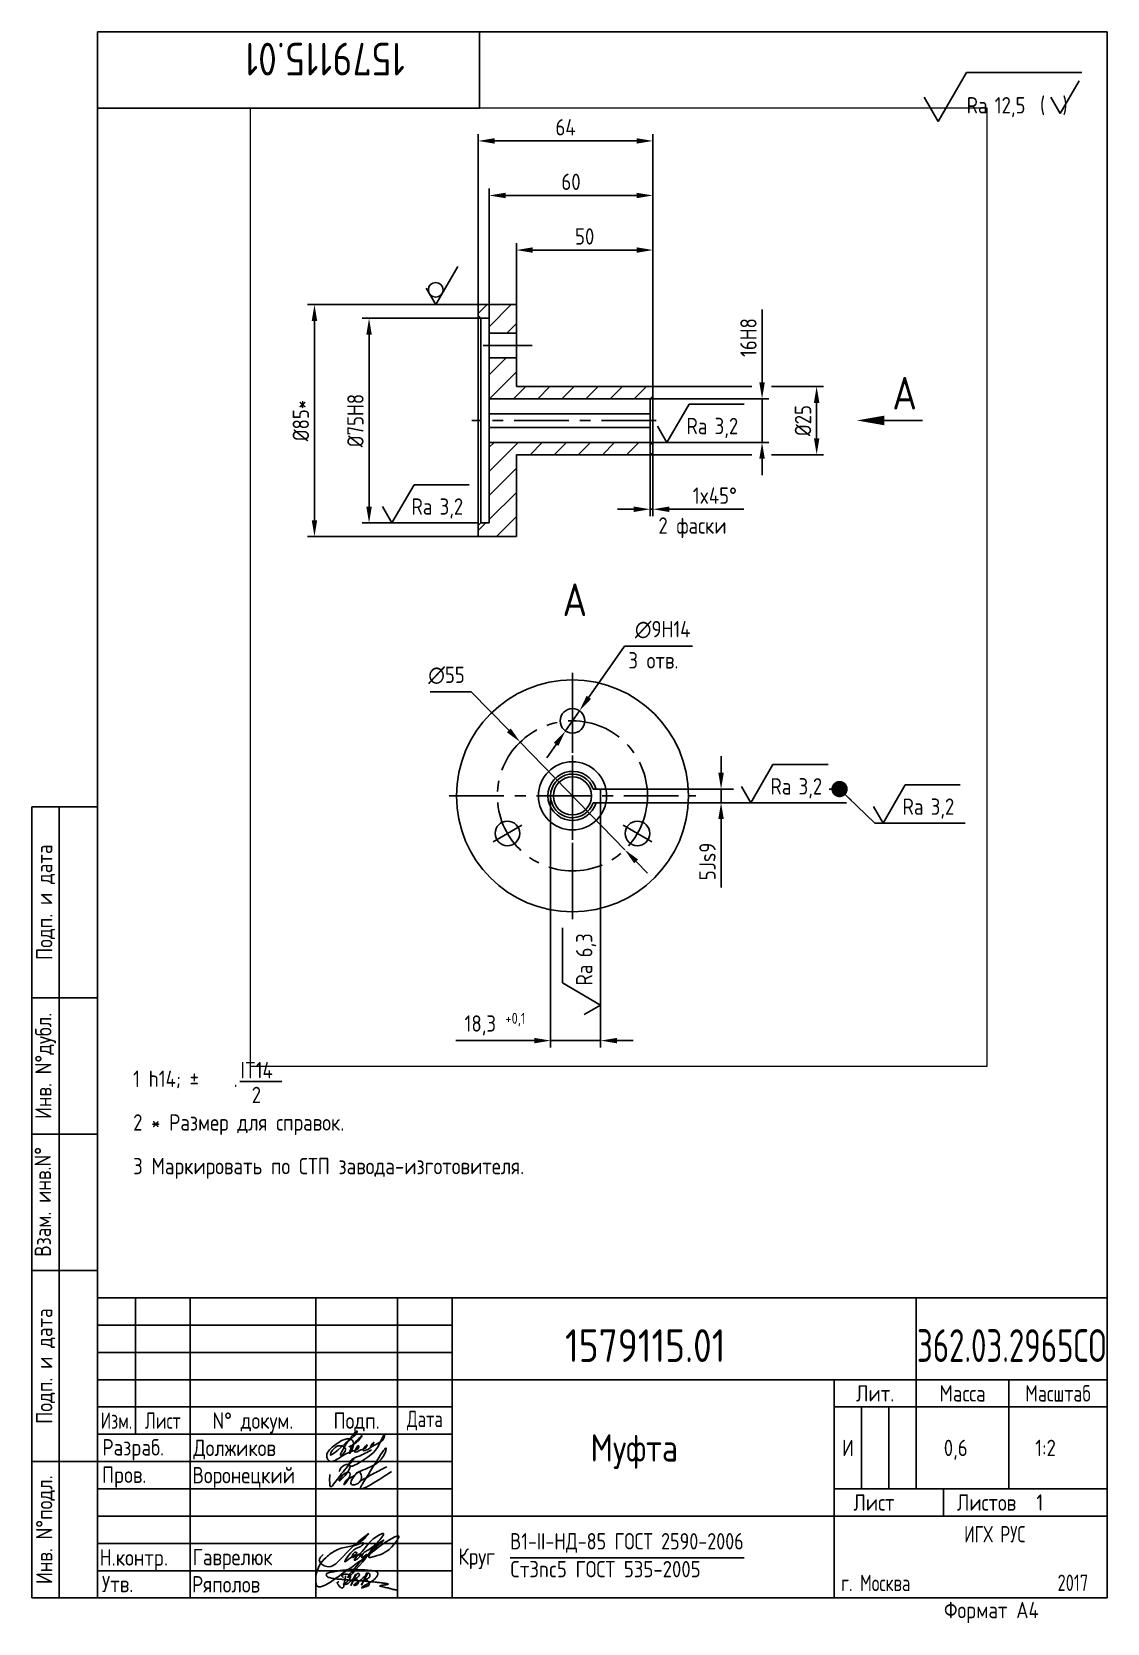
# Paper-space layout 'Layout1' of a CAD drawing. Extents: x 8 to 205, y 0 to 292.
# The model-space entities are those that its viewports show. They can reach past a viewport. Long polylines and large blocks are cut down to what shows.
import ezdxf
from ezdxf.enums import TextEntityAlignment as Align

# ---------------------------------------------------------------- set-up
doc = ezdxf.new("R2010")
doc.units = 0
doc.header["$LTSCALE"] = 4
doc.header["$MEASUREMENT"] = 0
doc.header["$PDSIZE"] = 3
doc.linetypes.add('CENTER', pattern=[2, 1.25, -0.25, 0.25, -0.25])
doc.layers.get('0').update_dxf_attribs({"linetype": 'CONTINUOUS'})
doc.layers.get('DEFPOINTS').update_dxf_attribs({"linetype": 'CONTINUOUS'})
doc.layers.add('AM_VIEWS', color=1, linetype='CONTINUOUS', lineweight=15, plot=False)
for name, color, linetype in [('BORD', 1, 'CONTINUOUS'), ('CEN', 5, 'CENTER'), ('CONT', 6, 'CONTINUOUS'), ('DIM', 7, 'CONTINUOUS'), ('Hatch', 2, 'CONTINUOUS'), ('TEXT', 3, 'CONTINUOUS'), ('TEXTB', 6, 'CONTINUOUS')]:
    doc.layers.add(name, color=color, linetype=linetype)
doc.styles.add('STYLE1', font='romans.shx', dxfattribs={"width": 0.8})
doc.dimstyles.new('Dia2', dxfattribs={"dimscale": 2, "dimtxt": 3, "dimasz": 3, "dimexe": 1.25, "dimexo": 0, "dimgap": 1.5, "dimtad": 1, "dimtoh": 1, "dimdec": 0, "dimtxsty": 'STYLE1', "dimcen": 2.5, "dimclrt": 3, "dimadec": 0, "dimazin": 0, "dimtfac": 1, "dimtdec": 0, "dimtmove": 0, "dimatfit": 0, "dimfxl": 1, "dimarcsym": 0})
doc.dimstyles.new('Lin2', dxfattribs={"dimscale": 2, "dimtxt": 3, "dimasz": 3, "dimexe": 1.25, "dimexo": 0, "dimgap": 1, "dimtad": 1, "dimtxsty": 'STYLE1', "dimcen": 2.5, "dimclrt": 3, "dimadec": 0, "dimazin": 0, "dimtfac": 1, "dimtmove": 0, "dimatfit": 0, "dimldrblk": 'DOT', "dimfxl": 1, "dimarcsym": 0})

# ---------------------------------------------------------------- blocks, each defined once
blk = doc.blocks.new('44')
at = {"layer": 'CONT'}
for p, q in [((-12, 0), (-12, 145)), ((-12, 145), (0, 145)), ((-7, 0), (-7, 145)), ((-12, 110), (0, 110)), ((0, 85), (-12, 85)), ((0, 60), (-12, 60)), ((0, 25), (-12, 25)), ((0, 0), (-12, 0))]:
    blk.add_line(p, q, dxfattribs=at)
at = {"layer": 'TEXT', "style": 'STYLE1', "width": 0.8}
for s, p in [('Подп. и дата', (-9.5, 127.5)), ('Инв. N%%dдубл.', (-9.5, 97.5)), ('Взам. инв.N%%d ', (-10, 73.38)), ('Подп. и дата', (-9.5, 42.5)), ('Инв. N%%dподл.', (-9.5, 12.5))]:
    blk.add_text(s, height=3, rotation=90, dxfattribs=at).set_placement(p, align=Align.MIDDLE)
blk = doc.blocks.new('A$C314368CF')
at = {"layer": 'TEXT'}
for q in [(7.18, 6), (1.98, 3)]:
    blk.add_line((3.72, 0), q, dxfattribs=at)
at = {"layer": 'TEXT', "style": 'STYLE1', "width": 0.8}
blk.add_text('(  )', height=3, dxfattribs=at).set_placement((0, 0))
blk = doc.blocks.new('sherISO_18')
at = {"layer": 'CONT'}
for p, q in [((-30.94, -16.46), (-25.74, -7.46)), ((-25.74, -7.46), (-4.67, -7.46)), ((-30.94, -16.46), (-33.54, -11.96))]:
    blk.add_line(p, q, dxfattribs=at)
blk.add_blockref('A$C314368CF', (-12.3, -14.96))
at = {"layer": 'TEXTB', "style": 'STYLE1', "width": 0.8}
blk.add_text('Ra', height=3, dxfattribs=at).set_placement((-25.74, -14.96))
blk.add_attdef('12,5', (-20.6, -14.96), '', height=3, dxfattribs=at)
blk = doc.blocks.new('*D7')
at = {"layer": 'DEFPOINTS', "color": 0, "transparency": 16777216}
for p in [(1215.28, 519.45), (1165.28, 499.45), (1215.28, 469.45)]:
    blk.add_point(p, dxfattribs=at)
at = {"layer": 'DIM', "color": 0, "lineweight": -2, "transparency": 16777216}
for p, q in [((1165.28, 499.45), (1165.28, 521.95)), ((1171.28, 519.45), (1209.28, 519.45)), ((1215.28, 469.45), (1215.28, 521.95))]:
    blk.add_line(p, q, dxfattribs=at)
at = {"layer": 'DIM', "color": 0, "transparency": 16777216}
for points in [[(1171.28, 520.45), (1171.28, 518.45), (1165.28, 519.45)], [(1209.28, 520.45), (1209.28, 518.45), (1215.28, 519.45)]]:
    blk.add_solid(points, dxfattribs=at)
at = {"layer": 'DIM', "color": 3, "transparency": 16777216, "insert": (1190.28, 524.45), "char_height": 6, "attachment_point": 5, "style": 'STYLE1'}
blk.add_mtext('50', dxfattribs=at)
blk = doc.blocks.new('_Dot')
at = {"color": 0, "linetype": 'ByBlock', "lineweight": -2}
blk.add_line((-0.5, 0), (-1, 0), dxfattribs=at)
at = {"color": 0, "linetype": 'ByBlock', "const_width": 0.5}
blk.add_lwpolyline([(-0.25, 0, 1), (0.25, 0, 1)], format="xyb", close=True, dxfattribs=at)
blk = doc.blocks.new('*D8')
at = {"layer": 'DEFPOINTS', "color": 0, "transparency": 16777216}
for p in [(1214.28, 448.95), (1215.28, 444.45), (1214.28, 424.45)]:
    blk.add_point(p, dxfattribs=at)
at = {"layer": 'DIM', "color": 0, "lineweight": -2, "transparency": 16777216}
for p, q in [((1214.28, 448.95), (1214.28, 421.95)), ((1215.28, 444.45), (1215.28, 421.95)), ((1208.28, 424.45), (1202.28, 424.45)), ((1214.28, 424.45), (1215.28, 424.45)), ((1221.28, 424.45), (1248.65, 424.45))]:
    blk.add_line(p, q, dxfattribs=at)
at = {"layer": 'DIM', "color": 0, "transparency": 16777216}
for points in [[(1208.28, 425.45), (1208.28, 423.45), (1214.28, 424.45)], [(1221.28, 425.45), (1221.28, 423.45), (1215.28, 424.45)]]:
    blk.add_solid(points, dxfattribs=at)
at = {"layer": 'DIM', "color": 3, "transparency": 16777216, "insert": (1237.97, 429.45), "char_height": 6, "attachment_point": 5, "style": 'STYLE1'}
blk.add_mtext('1x45°', dxfattribs=at)
blk = doc.blocks.new('*D9')
at = {"layer": 'DEFPOINTS', "color": 0, "transparency": 16777216}
for p in [(1151.28, 559.45), (1215.28, 539.45), (1151.28, 499.45)]:
    blk.add_point(p, dxfattribs=at)
at = {"layer": 'DIM', "color": 0, "lineweight": -2, "transparency": 16777216}
for p, q in [((1151.28, 499.45), (1151.28, 561.95)), ((1215.28, 539.45), (1215.28, 561.95)), ((1209.28, 559.45), (1157.28, 559.45))]:
    blk.add_line(p, q, dxfattribs=at)
at = {"layer": 'DIM', "color": 0, "transparency": 16777216}
for points in [[(1157.28, 560.45), (1157.28, 558.45), (1151.28, 559.45)], [(1209.28, 560.45), (1209.28, 558.45), (1215.28, 559.45)]]:
    blk.add_solid(points, dxfattribs=at)
at = {"layer": 'DIM', "color": 3, "transparency": 16777216, "insert": (1183.28, 564.45), "char_height": 6, "attachment_point": 5, "style": 'STYLE1'}
blk.add_mtext('64', dxfattribs=at)
blk = doc.blocks.new('*D10')
at = {"layer": 'DEFPOINTS', "color": 0, "transparency": 16777216}
for p in [(1155.28, 539.45), (1215.28, 519.45), (1155.28, 494.45)]:
    blk.add_point(p, dxfattribs=at)
at = {"layer": 'DIM', "color": 0, "lineweight": -2, "transparency": 16777216}
for p, q in [((1155.28, 494.45), (1155.28, 541.95)), ((1209.28, 539.45), (1161.28, 539.45)), ((1215.28, 519.45), (1215.28, 541.95))]:
    blk.add_line(p, q, dxfattribs=at)
at = {"layer": 'DIM', "color": 0, "transparency": 16777216}
for points in [[(1161.28, 540.45), (1161.28, 538.45), (1155.28, 539.45)], [(1209.28, 540.45), (1209.28, 538.45), (1215.28, 539.45)]]:
    blk.add_solid(points, dxfattribs=at)
at = {"layer": 'DIM', "color": 3, "transparency": 16777216, "insert": (1185.28, 544.45), "char_height": 6, "attachment_point": 5, "style": 'STYLE1'}
blk.add_mtext('60', dxfattribs=at)
blk = doc.blocks.new('*D11')
at = {"layer": 'DEFPOINTS', "color": 0, "transparency": 16777216}
for p in [(1151.28, 499.45), (1091.28, 414.45), (1151.28, 414.45)]:
    blk.add_point(p, dxfattribs=at)
at = {"layer": 'DIM', "color": 0, "lineweight": -2, "transparency": 16777216}
for p, q in [((1151.28, 499.45), (1088.78, 499.45)), ((1091.28, 493.45), (1091.28, 420.45)), ((1151.28, 414.45), (1088.78, 414.45))]:
    blk.add_line(p, q, dxfattribs=at)
at = {"layer": 'DIM', "color": 0, "transparency": 16777216}
for points in [[(1090.28, 493.45), (1092.28, 493.45), (1091.28, 499.45)], [(1090.28, 420.45), (1092.28, 420.45), (1091.28, 414.45)]]:
    blk.add_solid(points, dxfattribs=at)
at = {"layer": 'DIM', "color": 3, "transparency": 16777216, "insert": (1086.28, 456.95), "char_height": 6, "attachment_point": 5, "rotation": 90, "style": 'STYLE1'}
blk.add_mtext('%%c85*', dxfattribs=at)
blk = doc.blocks.new('*D12')
at = {"layer": 'DEFPOINTS', "color": 0, "transparency": 16777216}
for p in [(1152.28, 494.45), (1111.28, 419.45), (1151.28, 419.45)]:
    blk.add_point(p, dxfattribs=at)
at = {"layer": 'DIM', "color": 0, "lineweight": -2, "transparency": 16777216}
for p, q in [((1152.28, 494.45), (1108.78, 494.45)), ((1111.28, 488.45), (1111.28, 425.45)), ((1151.28, 419.45), (1108.78, 419.45))]:
    blk.add_line(p, q, dxfattribs=at)
at = {"layer": 'DIM', "color": 0, "transparency": 16777216}
for points in [[(1110.28, 488.45), (1112.28, 488.45), (1111.28, 494.45)], [(1110.28, 425.45), (1112.28, 425.45), (1111.28, 419.45)]]:
    blk.add_solid(points, dxfattribs=at)
at = {"layer": 'DIM', "color": 3, "transparency": 16777216, "insert": (1106.28, 456.95), "char_height": 6, "attachment_point": 5, "rotation": 90, "style": 'STYLE1'}
blk.add_mtext('%%c75H8', dxfattribs=at)
blk = doc.blocks.new('sher03')
at = {"layer": 'TEXT'}
for q in [(4.04, 7), (-1.73, 3)]:
    blk.add_line((0, 0), q, dxfattribs=at)
blk.add_circle((0, 2.71), 1.35, dxfattribs=at)
blk = doc.blocks.new('*D13')
at = {"layer": 'DEFPOINTS', "color": 0, "transparency": 16777216}
for p in [(1188.38, 350.59), (1183.24, 343.21)]:
    blk.add_point(p, dxfattribs=at)
at = {"layer": 'DIM', "color": 0, "lineweight": -2, "transparency": 16777216}
for p, q in [((1191.81, 355.52), (1204.89, 374.32)), ((1204.89, 374.32), (1229.83, 374.32)), ((1183.24, 343.21), (1188.38, 350.59)), ((1179.82, 338.28), (1176.39, 333.35))]:
    blk.add_line(p, q, dxfattribs=at)
at = {"layer": 'DIM', "color": 0, "transparency": 16777216}
for points in [[(1190.99, 356.09), (1192.63, 354.95), (1188.38, 350.59)], [(1178.99, 338.85), (1180.64, 337.71), (1183.24, 343.21)]]:
    blk.add_solid(points, dxfattribs=at)
at = {"layer": 'DIM', "color": 3, "transparency": 16777216, "insert": (1218.86, 380.32), "char_height": 6, "attachment_point": 5, "style": 'STYLE1'}
blk.add_mtext('∅9H14', dxfattribs=at)
blk = doc.blocks.new('*D14')
at = {"layer": 'DEFPOINTS', "color": 0, "transparency": 16777216}
for p in [(1166.65, 339.13), (1204.97, 299.67)]:
    blk.add_point(p, dxfattribs=at)
at = {"layer": 'DIM', "color": 0, "lineweight": -2, "transparency": 16777216}
for p, q in [((1133.62, 357.57), (1148.73, 357.57)), ((1148.73, 357.57), (1162.47, 343.43)), ((1204.97, 299.67), (1166.65, 339.13)), ((1209.15, 295.37), (1213.33, 291.07))]:
    blk.add_line(p, q, dxfattribs=at)
at = {"layer": 'DIM', "color": 0, "transparency": 16777216}
for points in [[(1163.19, 344.13), (1161.75, 342.73), (1166.65, 339.13)], [(1209.87, 296.07), (1208.44, 294.67), (1204.97, 299.67)]]:
    blk.add_solid(points, dxfattribs=at)
at = {"layer": 'DIM', "color": 3, "transparency": 16777216, "insert": (1139.67, 363.57), "char_height": 6, "attachment_point": 5, "style": 'STYLE1'}
blk.add_mtext('∅55', dxfattribs=at)
blk = doc.blocks.new('*D15')
at = {"layer": 'DEFPOINTS', "color": 0, "transparency": 16777216}
for p in [(1214.28, 464.95), (1214.28, 448.95), (1255.28, 448.95)]:
    blk.add_point(p, dxfattribs=at)
at = {"layer": 'DIM', "color": 0, "lineweight": -2, "transparency": 16777216}
for p, q in [((1255.28, 470.95), (1255.28, 497.72)), ((1214.28, 464.95), (1257.78, 464.95)), ((1255.28, 448.95), (1255.28, 464.95)), ((1214.28, 448.95), (1257.78, 448.95)), ((1255.28, 442.95), (1255.28, 436.95))]:
    blk.add_line(p, q, dxfattribs=at)
at = {"layer": 'DIM', "color": 0, "transparency": 16777216}
for points in [[(1254.28, 470.95), (1256.28, 470.95), (1255.28, 464.95)], [(1254.28, 442.95), (1256.28, 442.95), (1255.28, 448.95)]]:
    blk.add_solid(points, dxfattribs=at)
at = {"layer": 'DIM', "color": 3, "transparency": 16777216, "insert": (1250.28, 487.38), "char_height": 6, "attachment_point": 5, "rotation": 90, "style": 'STYLE1'}
blk.add_mtext('16H8', dxfattribs=at)
blk = doc.blocks.new('*D16')
at = {"layer": 'DEFPOINTS', "color": 0, "transparency": 16777216}
for p in [(1177.81, 319.4), (1196.11, 316.9), (1196.11, 229.71)]:
    blk.add_point(p, dxfattribs=at)
at = {"layer": 'DIM', "color": 0, "lineweight": -2, "transparency": 16777216}
for p, q in [((1177.81, 319.4), (1177.81, 227.21)), ((1196.11, 316.9), (1196.11, 227.21)), ((1171.81, 229.71), (1143.07, 229.71)), ((1196.11, 229.71), (1177.81, 229.71)), ((1202.11, 229.71), (1208.11, 229.71))]:
    blk.add_line(p, q, dxfattribs=at)
at = {"layer": 'DIM', "color": 0, "transparency": 16777216}
for points in [[(1171.81, 230.71), (1171.81, 228.71), (1177.81, 229.71)], [(1202.11, 230.71), (1202.11, 228.71), (1196.11, 229.71)]]:
    blk.add_solid(points, dxfattribs=at)
at = {"layer": 'DIM', "color": 3, "transparency": 16777216, "insert": (1152.04, 235.28), "char_height": 6, "attachment_point": 5, "style": 'STYLE1'}
blk.add_mtext('18,3', dxfattribs=at)
blk = doc.blocks.new('razrez15')
at = {"layer": 'TEXT'}
blk.add_lwpolyline([(0, 0, 0, 1.76, 0), (5, 0, 1.76, 1.76, 0)], format="xyseb", dxfattribs=at)
blk.add_lwpolyline([(0, 0, 0, 1.76, 0), (5, 0, 1.76, 1.76, 0)], format="xyseb", dxfattribs=at)
blk.add_lwpolyline([(12, 0), (5, 0)], dxfattribs=at)
blk.add_lwpolyline([(12, 0), (5, 0)], dxfattribs=at)
at = {"layer": 'TEXTB', "style": 'STYLE1', "width": 0.8}
blk.add_attdef('A', (6.5, 2), '', height=6, dxfattribs=at)
blk = doc.blocks.new('*D17')
at = {"layer": 'DEFPOINTS', "color": 0, "transparency": 16777216}
for p in [(1258.68, 469.45), (1258.76, 444.45), (1275.28, 444.45)]:
    blk.add_point(p, dxfattribs=at)
at = {"layer": 'DIM', "color": 0, "lineweight": -2, "transparency": 16777216}
for p, q in [((1258.68, 469.45), (1277.78, 469.45)), ((1275.28, 463.45), (1275.28, 450.45)), ((1258.76, 444.45), (1277.78, 444.45))]:
    blk.add_line(p, q, dxfattribs=at)
at = {"layer": 'DIM', "color": 0, "transparency": 16777216}
for points in [[(1274.28, 463.45), (1276.28, 463.45), (1275.28, 469.45)], [(1274.28, 450.45), (1276.28, 450.45), (1275.28, 444.45)]]:
    blk.add_solid(points, dxfattribs=at)
at = {"layer": 'DIM', "color": 3, "transparency": 16777216, "insert": (1270.28, 456.95), "char_height": 6, "attachment_point": 5, "rotation": 90, "style": 'STYLE1'}
blk.add_mtext('%%c25', dxfattribs=at)
blk = doc.blocks.new('*D18')
at = {"layer": 'DEFPOINTS', "color": 0, "transparency": 16777216}
for p in [(1196.11, 321.9), (1196.11, 316.9), (1240.26, 316.9)]:
    blk.add_point(p, dxfattribs=at)
at = {"layer": 'DIM', "color": 0, "lineweight": -2, "transparency": 16777216}
for p, q in [((1240.26, 327.9), (1240.26, 333.9)), ((1196.11, 321.9), (1242.76, 321.9)), ((1240.26, 321.9), (1240.26, 316.9)), ((1196.11, 316.9), (1242.76, 316.9)), ((1240.26, 310.9), (1240.26, 285.81))]:
    blk.add_line(p, q, dxfattribs=at)
at = {"layer": 'DIM', "color": 0, "transparency": 16777216}
for points in [[(1239.26, 327.9), (1241.26, 327.9), (1240.26, 321.9)], [(1239.26, 310.9), (1241.26, 310.9), (1240.26, 316.9)]]:
    blk.add_solid(points, dxfattribs=at)
at = {"layer": 'DIM', "color": 3, "transparency": 16777216, "insert": (1235.26, 295.36), "char_height": 6, "attachment_point": 5, "rotation": 90, "style": 'STYLE1'}
blk.add_mtext('5Js9', dxfattribs=at)
blk = doc.blocks.new('sherISO_04')
at = {"layer": 'TEXT'}
blk.add_line((4.04, 7), (14.12, 7), dxfattribs=at)
blk.add_lwpolyline([(-1.73, 3), (0, 0), (4.04, 7)], dxfattribs=at)
at = {"layer": 'TEXT', "style": 'STYLE1', "width": 0.8}
blk.add_text('Ra', height=3, dxfattribs=at).set_placement((3.58, 1.5))
blk.add_attdef('3,2', (8.73, 1.5), '', height=3, dxfattribs=at)
blk = doc.blocks.new('sherISO_03')
at = {"layer": 'TEXT'}
blk.add_line((4.04, 7), (14.12, 7), dxfattribs=at)
blk.add_lwpolyline([(-1.73, 3), (0, 0), (4.04, 7)], dxfattribs=at)
at = {"layer": 'TEXT', "style": 'STYLE1', "width": 0.8}
blk.add_text('Ra', height=3, dxfattribs=at).set_placement((3.58, 1.5))
blk.add_attdef('6,3', (8.73, 1.5), '', height=3, dxfattribs=at)

msp = doc.modelspace()

# ---------------------------------------------------------------- hatches: boundary and pattern name
at = {"layer": 'Hatch'}
h = msp.add_hatch(dxfattribs=at)
h.set_pattern_fill('ANSI31', color=256, scale=50, style=0)
h.set_pattern_definition([(45, (964.9204, 345.184), (-4.41942, 4.41942), [])])
h.paths.add_polyline_path([(1155.284, 494.453), (1155.284, 488.953), (1165.284, 488.953), (1165.284, 499.453), (1151.284, 499.453), (1151.284, 495.453), (1152.284, 494.453)])
h.paths.add_polyline_path([(1155.284, 464.953), (1214.284, 464.953), (1215.284, 465.953), (1215.284, 469.453), (1165.284, 469.453), (1165.284, 479.953), (1155.284, 479.953)])
h.paths.add_polyline_path([(1155.284, 448.953), (1155.284, 419.453), (1152.284, 419.453), (1151.284, 418.453), (1151.284, 414.453), (1165.284, 414.453), (1165.284, 444.453), (1215.284, 444.453), (1215.284, 447.953), (1214.284, 448.953)])

# ---------------------------------------------------------------- linework, layer by layer
at = {"layer": 'CEN'}
for p, q in [((1171.062, 484.453), (1153.11, 484.453)), ((1216.465, 456.953), (1148.878, 456.953)), ((1185.811, 274.253), (1185.811, 364.546)), ((1185.811, 363.236), (1185.811, 275.563)), ((1185.811, 352.975), (1185.811, 340.824)), ((1140.665, 319.4), (1230.958, 319.4)), ((1156.734, 302.612), (1167.257, 308.687)), ((1214.889, 302.612), (1204.366, 308.687))]:
    msp.add_line(p, q, dxfattribs=at)
msp.add_circle((1185.811, 319.4), 27.5, dxfattribs=at)
at = {"layer": 'CONT'}
for p, q in [((1151.284, 499.453), (1151.284, 414.453)), ((1165.284, 499.453), (1151.284, 499.453)), ((1165.284, 499.453), (1165.284, 469.453)), ((1151.284, 495.453), (1152.284, 494.453)), ((1152.284, 494.453), (1152.284, 419.453)), ((1155.284, 494.453), (1152.284, 494.453)), ((1155.284, 488.953), (1165.284, 488.953)), ((1155.284, 479.953), (1165.284, 479.953)), ((1215.284, 469.453), (1165.284, 469.453)), ((1215.284, 444.453), (1215.284, 469.453)), ((1214.284, 464.953), (1155.284, 464.953)), ((1214.284, 464.953), (1215.284, 465.953)), ((1214.284, 448.953), (1214.284, 464.953)), ((1155.284, 459.453), (1214.284, 459.453)), ((1155.284, 419.453), (1155.284, 456.953)), ((1155.284, 454.453), (1214.284, 454.453)), ((1214.284, 448.953), (1155.284, 448.953)), ((1215.284, 444.453), (1165.284, 444.453)), ((1165.284, 444.453), (1165.284, 414.453)), ((1214.284, 448.953), (1215.284, 447.953)), ((1152.284, 419.453), (1151.284, 418.453)), ((1165.284, 414.453), (1151.284, 414.453)), ((1155.284, 419.453), (1152.284, 419.453)), ((1196.111, 321.9), (1193.411, 321.9)), ((1196.111, 316.9), (1196.111, 321.9)), ((1196.111, 316.9), (1193.411, 316.9))]:
    msp.add_line(p, q, dxfattribs=at)
at = {"layer": 'CONT', "ltscale": 7}
msp.add_line((1155.284, 494.453), (1155.284, 419.453), dxfattribs=at)
at = {"layer": 'CONT'}
for centre, radius in [((1185.811, 319.4), 42.5), ((1185.811, 346.9), 4.5), ((1185.811, 319.4), 12.5), ((1185.811, 319.4), 7), ((1161.996, 305.65), 4.5), ((1209.627, 305.65), 4.5)]:
    msp.add_circle(centre, radius, dxfattribs=at)
for radius, start, end in [(9, 16.12762, 343.87238), (8, 18.209957, 341.790043)]:
    msp.add_arc((1185.811, 319.4), radius, start, end, dxfattribs=at)
at = {"layer": 'DIM'}
for p, q in [((1215.284, 469.453), (1251.484, 469.453)), ((1215.284, 444.453), (1251.568, 444.453)), ((1240.261, 321.9), (1244.829, 321.9)), ((1279.896, 321.9), (1285.841, 321.9)), ((1240.261, 316.9), (1286.179, 316.9))]:
    msp.add_line(p, q, dxfattribs=at)

# ---------------------------------------------------------------- block references
at = {"layer": 'DIM', "xscale": 2, "yscale": 2, "zscale": 2}
msp.add_blockref('sher03', (1135.726, 499.453), dxfattribs=at)
for name, p, values in [('razrez15', (1290.024, 456.996), {'A': 'А'}), ('sherISO_04', (1220.439, 448.953), {'3,2': '3,2'}), ('sherISO_04', (1119.674, 419.453), {'3,2': '3,2'}), ('sherISO_04', (1251.198, 316.9), {'3,2': '3,2'}), ('sherISO_04', (1299.606, 309.461), {'3,2': '3,2'})]:
    msp.add_blockref(name, p, dxfattribs=at).add_auto_attribs(values)
at = {"layer": 'DIM', "xscale": 2, "yscale": 2, "zscale": 2, "rotation": 90}
msp.add_blockref('sherISO_03', (1196.111, 242.744), dxfattribs=at).add_auto_attribs({'6,3': '6,3'})

# ---------------------------------------------------------------- texts
at = {"layer": 'CONT', "style": 'STYLE1', "width": 0.8}
msp.add_text('A', height=12, dxfattribs=at).set_placement((1182.171, 385.292))
at = {"layer": 'TEXT', "style": 'STYLE1', "width": 0.8}
for s, height, p in [('2 фаски', 6, (1217.305, 415.487)), ('3 отв.', 6, (1206.296, 366.075)), ('+0,1', 4, (1161.225, 235.894))]:
    msp.add_text(s, height=height, dxfattribs=at).set_placement(p)

# ---------------------------------------------------------------- dimensions: what is measured, and where the dimension line sits
at = {"layer": 'DIM'}
for base, p1, p2, picture, middle in [((1151.284, 559.453), (1215.284, 539.453), (1151.284, 499.453), '*D9', (1183.284, 564.453)), ((1155.284, 539.453), (1215.284, 519.453), (1155.284, 494.453), '*D10', (1185.284, 544.453)), ((1215.284, 519.453), (1165.284, 499.453), (1215.284, 469.453), '*D7', (1190.284, 524.453))]:
    dim = msp.add_linear_dim(base=base, p1=p1, p2=p2, dimstyle='Lin2', dxfattribs=at)
    dim.commit()
    dim.dimension.update_dxf_attribs({"geometry": picture, "text_midpoint": middle})
for base, p1, p2, text, picture, middle in [((1091.284, 414.453), (1151.284, 499.453), (1151.284, 414.453), '%%c<>*', '*D11', (1086.284, 456.953)), ((1111.284, 419.453), (1152.284, 494.453), (1151.284, 419.453), '%%c<>H8', '*D12', (1106.284, 456.953)), ((1275.284, 444.453), (1258.681, 469.453), (1258.765, 444.453), '%%c<>', '*D17', (1270.284, 456.953)), ((1240.261, 316.9), (1196.111, 321.9), (1196.111, 316.9), '<>Js9', '*D18', (1235.261, 295.357))]:
    dim = msp.add_linear_dim(base=base, p1=p1, p2=p2, angle=90, text=text, dimstyle='Lin2', dxfattribs=at)
    dim.commit()
    dim.dimension.update_dxf_attribs({"geometry": picture, "text_midpoint": middle})
dim = msp.add_linear_dim(base=(1255.284, 448.953), p1=(1214.284, 464.953), p2=(1214.284, 448.953), angle=90, text='<>H8', dimstyle='Lin2', dxfattribs=at)
dim.commit()
dim.dimension.update_dxf_attribs({"geometry": '*D15', "text_midpoint": (1255.284, 487.38), "dimtype": 160})
dim = msp.add_linear_dim(base=(1214.284, 424.453), p1=(1215.284, 444.453), p2=(1214.284, 448.953), text='<>x45°', dimstyle='Lin2', dxfattribs=at)
dim.commit()
dim.dimension.update_dxf_attribs({"geometry": '*D8', "text_midpoint": (1237.969, 424.453), "dimtype": 160})
dim = msp.add_diameter_dim_2p(p1=(1183.242, 343.206), p2=(1188.381, 350.594), text='<>H14', dimstyle='Dia2', dxfattribs=at)
dim.commit()
dim.dimension.update_dxf_attribs({"geometry": '*D13', "text_midpoint": (1218.86, 374.324), "dimtype": 163})
dim = msp.add_diameter_dim_2p(p1=(1204.972, 299.674), p2=(1166.651, 339.126), dimstyle='Dia2', override={"dimtmove": 1}, dxfattribs=at)
dim.commit()
dim.dimension.update_dxf_attribs({"geometry": '*D14', "text_midpoint": (1148.731, 357.574), "dimtype": 163})
dim = msp.add_linear_dim(base=(1196.111, 229.709), p1=(1177.811, 319.4), p2=(1196.111, 316.9), angle=180, dimstyle='Lin2', dxfattribs=at)
dim.commit()
dim.dimension.update_dxf_attribs({"geometry": '*D16', "text_midpoint": (1152.04, 229.709), "dimtype": 160})

# ---------------------------------------------------------------- leaders
at = {"layer": 'DIM', "annotation_type": 0, "has_hookline": 1, "hookline_direction": 0}
msp.add_leader([(1283.68, 321.9), (1296.618, 309.461), (1329.674, 309.461)], dimstyle='Lin2', override={"dimgap": 1, "dimtad": 0}, dxfattribs=at)

psp = doc.layouts.get("Layout1")

# ---------------------------------------------------------------- linework, layer by layer
at = {"layer": 'BORD'}
for p, q in [((20, 55), (85, 55)), ((20, 50), (85, 50)), ((20, 45), (85, 45)), ((160, 40), (160, 25)), ((165, 40), (165, 25)), ((20, 30), (85, 30)), ((20, 25), (85, 25)), ((20, 20), (85, 20)), ((20, 15), (85, 15)), ((20, 10), (85, 10))]:
    psp.add_line(p, q, dxfattribs=at)
at = {"layer": 'CONT'}
for p, q in [((205, 292), (20, 292)), ((20, 292), (20, 5)), ((90, 278), (90, 292)), ((205, 292), (205, 5)), ((20, 278), (90, 278)), ((20, 60), (205, 60)), ((205, 60), (20, 60)), ((20, 60), (20, 5)), ((27, 60), (27, 35)), ((37, 60), (37, 5)), ((60, 5), (60, 60)), ((75, 60), (75, 5)), ((85, 5), (85, 60)), ((170, 60), (170, 25)), ((85, 45), (205, 45)), ((155, 5), (155, 45)), ((187, 25), (187, 45)), ((20, 40), (85, 40)), ((205, 40), (155, 40)), ((85, 35), (20, 35)), ((155, 25), (205, 25)), ((175, 25), (175, 20)), ((205, 20), (85, 20)), ((205, 5), (20, 5))]:
    psp.add_line(p, q, dxfattribs=at)
at = {"layer": 'TEXT'}
psp.add_line((46.08, 99.66), (53.8, 99.66), dxfattribs=at)
for points, knots in [([(70.22, 32.13), (69.46, 31.71), (68.14, 30.99), (66.27, 30.4), (65.95, 28.47), (70.88, 31.57), (71.2, 32.18), (72.62, 35.21), (72.58, 33.77), (71.71, 33.65), (69.52, 32.17), (70.83, 33.93), (70.3, 32.41), (67.77, 31.3), (69.66, 33.48), (69.12, 32.27), (68.39, 32.3), (66.52, 31.06), (67.86, 33.33), (67.98, 32.23), (66.07, 31.79), (64.8, 30.96), (62.66, 29.6), (61.61, 31.34), (63.11, 32.76), (64.52, 33.72), (65.8, 34.36), (66.76, 33.94), (67.17, 32.95), (65.87, 30.64), (66.57, 32.92), (67.17, 33.38), (68.82, 35.19), (67.83, 33.74), (67.1, 33.2), (66.3, 32.8), (66.05, 32.68)], [0, 0, 0, 0, 2.703743, 4.672825, 5.02799, 7.955933, 13.437489, 13.883188, 14.189441, 16.413959, 17.478513, 18.47964, 18.959294, 20.910841, 22.003091, 22.470554, 23.533771, 24.710748, 26.01626, 26.201331, 27.488187, 30.382065, 32.258784, 33.069724, 35.439902, 37.010787, 38.612861, 39.32109, 39.818865, 41.83144, 42.782113, 44.494961, 45.867914, 46.467245, 48.290622, 49.101188, 49.101188, 49.101188, 49.101188]), ([(64.57, 31.35), (64.99, 32.27), (65.53, 33.45), (67.79, 36.01), (67.35, 34.85), (65.84, 33.82), (61.64, 29.71), (63.29, 32.45), (64.27, 33.14), (65.83, 32.45), (65.19, 31.64), (64.67, 30.95), (64.51, 31.22), (64.55, 31.3), (64.57, 31.35)], [0, 0, 0, 0, 4.062617, 5.226919, 5.800291, 6.663227, 11.774431, 12.938639, 14.11351, 15.354081, 16.396133, 16.918576, 17.03251, 17.182794, 17.182794, 17.182794, 17.182794]), ([(64.3, 28.16), (64.46, 28.54), (64.78, 29.29), (67.28, 29.84), (65.47, 27.39), (63.96, 26.06), (65.01, 28.06), (67.15, 28.13), (64.68, 24.83), (65.74, 27.04), (66.91, 26.94), (67.88, 28.44), (68.72, 27.06), (67.88, 25.72), (65.85, 25.72), (67.43, 28.12), (69.84, 28.79), (72.21, 30.08), (73.7, 34.51), (69.92, 27.98), (67.25, 23.84), (70.72, 26.1), (73.86, 28.16)], [0, 0, 0, 0, 1.213353, 2.399709, 5.497648, 5.861317, 7.611627, 8.43806, 10.837371, 11.583123, 13.461301, 14.534506, 15.162086, 17.217848, 17.944717, 20.123775, 21.948027, 26.460707, 27.144718, 34.52243, 35.159468, 41.304292, 41.304292, 41.304292, 41.304292]), ([(62.61, 27.6), (62.57, 27.15), (62.51, 26.49), (62.66, 24.95), (64, 26.85), (65.13, 28.27), (66.51, 29.89), (67.31, 30.83)], [0, 0, 0, 0, 1.523947, 2.237958, 3.351836, 5.856423, 9.374056, 9.374056, 9.374056, 9.374056]), ([(73.04, 29.05), (72.27, 28.66), (70.56, 27.79), (68.88, 26.83), (67.96, 26.3)], [0, 0, 0, 0, 2.587978, 5.77327, 5.77327, 5.77327, 5.77327]), ([(61.35, 12.97), (61.02, 12.66), (60.14, 11.85), (62.52, 9.99), (65.66, 13.25), (67.15, 14.87), (70.04, 17.08), (68.14, 15.01), (66.73, 14.48), (64.03, 14.1), (61.73, 12.44), (60, 10.39), (59.85, 5.88), (66.01, 10.25), (69.76, 12.85), (73.04, 15.56), (75.71, 16.68), (73.39, 13.35), (72.1, 13.04), (68.79, 11.98), (71.06, 14.41), (73.13, 16.12), (70.43, 14.32), (69.33, 12.22), (64.55, 7.09), (67.15, 10.57), (70.27, 13.8), (68.13, 11.99), (68.68, 13.32), (69.85, 13.85), (71.03, 14.71), (73.29, 17.55), (69.67, 15.44), (69.37, 14.14), (66.33, 11.54), (67.94, 12.23), (68.55, 13.46), (67.49, 12.67), (66.19, 12.15), (67.24, 13.79), (67.6, 13.08), (66.53, 12.62), (64.72, 10.86), (66.21, 13.1), (67.13, 14.06), (68.29, 14.38), (69.24, 15.41), (67.99, 14.93), (66.95, 14.53)], [0, 0, 0, 0, 1.17994, 3.087717, 5.863103, 12.338328, 12.854096, 14.088578, 16.834551, 19.302558, 21.570562, 25.210018, 27.650956, 31.348291, 40.129863, 44.562748, 45.223917, 46.979401, 51.214655, 52.099288, 55.323111, 56.227801, 58.471865, 60.028126, 65.752911, 68.466223, 71.038525, 71.934922, 72.780229, 73.495807, 76.028152, 77.999346, 80.11892, 83.1954, 85.334448, 86.270878, 87.060466, 88.110212, 88.803314, 89.989889, 90.197567, 90.706974, 92.884587, 94.19917, 96.055742, 97.375783, 97.753899, 99.636325, 99.636325, 99.636325, 99.636325]), ([(65.12, 8.78), (65.07, 8.8), (64.99, 8.82), (64.89, 8.91), (64.8, 8.99), (64.74, 9.1), (64.82, 9.19), (64.93, 9.25), (65.1, 9.3), (65.31, 9.34), (65.55, 9.37), (65.77, 9.34), (66, 9.29), (66.2, 9.19), (66.4, 9.05), (66.41, 8.83), (66.33, 8.68), (66.23, 8.51), (66.12, 8.35), (65.98, 8.19), (65.84, 8.03), (65.69, 7.94), (65.58, 7.84), (65.44, 7.77), (65.3, 7.72), (65.19, 7.66), (65.11, 7.63), (65.07, 7.56), (65.14, 7.51), (65.21, 7.5), (65.35, 7.48), (65.5, 7.49), (65.67, 7.54), (65.87, 7.61), (66.05, 7.75), (66.21, 7.93), (66.39, 8.06), (66.54, 8.22), (66.68, 8.34), (66.79, 8.45), (66.88, 8.55), (67.01, 8.7), (67.14, 8.94), (67.23, 9.09), (67.3, 9.37), (67.18, 9.07), (67.15, 8.85), (66.99, 8.5), (66.9, 8.22), (66.81, 7.98), (66.69, 7.72), (66.61, 7.53), (66.41, 7.19), (66.57, 7.58), (66.66, 7.86), (66.83, 8.15), (66.95, 8.41), (67.03, 8.61), (67.13, 8.81), (67.27, 8.99), (67.35, 9.16), (67.47, 9.3), (67.6, 9.45), (67.79, 9.51), (67.97, 9.44), (68.03, 9.28), (67.98, 9.11), (67.85, 8.93), (67.65, 8.78), (67.5, 8.64), (67.34, 8.58), (67.26, 8.54), (67.07, 8.5), (67.3, 8.48), (67.42, 8.41), (67.59, 8.34), (67.7, 8.21), (67.8, 8.08), (67.83, 7.95), (67.84, 7.78), (67.75, 7.61), (67.58, 7.47), (67.36, 7.36), (67.18, 7.27), (66.97, 7.34), (67.08, 7.51), (67.23, 7.58), (67.39, 7.68), (67.56, 7.77), (67.69, 7.87), (67.81, 7.95), (67.9, 8.02), (68, 8.1), (68.1, 8.19), (68.23, 8.28), (68.41, 8.43), (68.6, 8.6), (68.78, 8.78), (68.93, 8.91), (69.06, 9.02), (69.15, 9.15), (69.27, 9.26), (69.37, 9.38), (69.43, 9.49), (69.43, 9.68), (69.29, 9.5), (69.23, 9.35), (69.13, 9.1), (69.04, 8.87), (68.95, 8.63), (68.88, 8.39), (68.78, 8.19), (68.68, 7.96), (68.62, 7.75), (68.55, 7.55), (68.51, 7.44), (68.34, 7.4), (68.57, 7.75), (68.7, 7.95), (68.88, 8.28), (69, 8.5), (69.13, 8.73), (69.28, 9.02), (69.42, 9.31), (69.55, 9.48), (69.74, 9.59), (69.9, 9.42), (69.95, 9.22), (69.94, 9.04), (69.89, 8.87), (69.78, 8.74), (69.63, 8.63), (69.48, 8.52), (69.32, 8.44), (69.16, 8.41), (69.05, 8.38), (68.83, 8.39), (69.02, 8.35), (69.1, 8.31), (69.22, 8.29), (69.34, 8.25), (69.47, 8.22), (69.57, 8.14), (69.65, 8.04), (69.73, 7.93), (69.78, 7.8), (69.82, 7.67), (69.83, 7.54), (69.8, 7.4), (69.7, 7.29), (69.55, 7.18), (69.35, 7.14), (69.14, 7.07), (68.92, 6.97), (68.66, 6.9), (68.51, 6.85), (68.37, 6.83), (68.47, 6.99), (68.56, 7.05), (68.76, 7.2), (69.01, 7.3), (69.28, 7.45), (69.49, 7.57), (69.65, 7.65), (69.79, 7.74), (69.94, 7.84), (70.16, 7.99), (70.43, 8.17), (70.69, 8.36), (70.92, 8.53), (71.04, 8.71), (71.18, 8.86), (71.24, 9.02), (71.32, 9.15), (71.37, 9.33), (71.4, 9.54), (71.15, 9.9), (70.62, 10), (70.04, 10.04), (69.52, 10.07), (69.01, 10.15), (68.52, 10.17), (68.04, 10.15), (67.62, 10.19), (67.23, 10.19), (66.91, 10.23), (66.59, 10.24), (66.26, 10.23), (65.92, 10.2), (65.55, 10.15), (65.17, 10.09), (64.8, 10.07), (64.47, 10.03), (64.13, 9.93), (63.73, 9.95), (63.33, 9.78), (62.91, 9.76), (62.53, 9.65), (62.19, 9.61), (61.97, 9.47), (61.92, 9.24), (61.97, 9.01), (62.21, 8.8), (62.54, 8.74), (62.95, 8.61), (63.43, 8.56), (63.88, 8.46), (64.3, 8.43), (64.67, 8.43), (65.06, 8.35), (65.63, 8.35), (66.2, 8.24), (66.86, 8.28), (67.47, 8.17), (68.08, 8.13), (68.67, 8.12), (69.27, 8.04), (69.94, 7.96), (70.58, 7.95), (71.11, 7.87), (71.56, 7.84), (71.98, 7.81), (72.36, 7.74), (72.67, 7.7), (72.95, 7.65), (73.13, 7.64), (73.37, 7.55), (73.13, 7.48), (72.96, 7.44), (72.66, 7.39), (72.32, 7.34), (72.05, 7.32), (71.6, 7.16), (72.17, 7.09), (72.49, 7), (73.03, 6.88), (73.56, 6.77), (74.12, 6.56), (74.59, 6.5), (74.92, 6.44), (75.06, 6.42), (75.13, 6.41)], [0, 0, 0, 0, 0.153866, 0.270441, 0.388867, 0.510533, 0.592156, 0.71333, 0.90842, 1.11344, 1.349254, 1.61246, 1.782219, 2.047249, 2.291879, 2.451528, 2.651081, 2.806158, 3.017979, 3.227348, 3.462381, 3.633009, 3.75766, 3.920516, 4.080796, 4.214529, 4.291786, 4.349969, 4.397594, 4.50822, 4.594826, 4.799244, 4.954392, 5.128468, 5.437537, 5.632649, 5.842485, 6.094987, 6.293219, 6.410959, 6.551192, 6.687808, 7.022147, 7.294342, 7.425356, 7.52079, 7.946481, 8.313051, 8.59833, 8.833695, 9.090496, 9.427695, 9.601191, 9.883219, 10.093306, 10.673943, 10.798776, 10.974628, 11.287247, 11.486184, 11.648652, 11.848902, 12.027194, 12.25348, 12.40059, 12.537783, 12.716293, 12.91523, 13.208551, 13.438489, 13.549668, 13.67779, 13.77127, 13.930001, 14.029091, 14.272112, 14.434836, 14.547084, 14.739051, 14.830983, 15.061241, 15.268922, 15.500489, 15.788979, 15.879568, 16.024283, 16.221854, 16.418714, 16.593102, 16.783247, 16.91018, 17.018213, 17.135263, 17.278205, 17.430482, 17.620087, 17.979626, 18.191789, 18.388716, 18.565718, 18.714854, 18.857929, 19.039974, 19.171375, 19.283034, 19.400085, 19.618058, 19.882245, 20.150781, 20.377854, 20.649532, 20.89723, 21.042543, 21.40016, 21.557817, 21.667145, 21.752781, 21.926256, 22.412297, 22.813145, 22.961412, 23.171289, 23.607257, 23.940428, 24.110007, 24.291214, 24.48084, 24.697609, 24.904078, 25.034245, 25.218018, 25.407651, 25.573473, 25.787447, 25.930292, 26.051316, 26.18846, 26.285312, 26.406799, 26.52425, 26.630463, 26.793722, 26.898606, 27.029313, 27.171012, 27.314101, 27.419918, 27.580557, 27.709367, 27.829268, 28.024364, 28.266961, 28.41242, 28.705761, 28.989137, 29.187748, 29.233768, 29.332802, 29.529535, 29.667094, 30.039923, 30.332117, 30.61061, 30.769982, 30.856778, 31.109923, 31.313488, 31.656425, 32.066331, 32.296628, 32.49714, 32.710276, 32.891468, 33.014834, 33.177747, 33.444503, 33.618009, 34.409008, 34.914636, 35.419802, 35.95397, 36.458179, 36.88069, 37.388403, 37.738353, 38.034261, 38.353468, 38.693154, 39.037638, 39.391136, 39.787481, 40.203773, 40.488977, 40.784975, 41.26625, 41.668005, 42.070065, 42.499388, 42.869834, 43.079573, 43.213439, 43.554591, 43.717296, 44.153724, 44.506336, 45.019111, 45.587859, 45.90191, 46.270392, 46.703958, 47.093115, 47.952647, 48.44014, 49.079253, 49.808223, 50.268654, 50.851051, 51.604831, 52.298429, 52.776925, 53.1907, 53.661988, 54.042386, 54.348524, 54.616841, 54.853814, 54.983777, 55.126096, 55.333328, 55.613101, 56.008732, 56.315809, 56.59982, 56.87931, 57.399251, 57.889617, 58.432507, 59.066698, 59.660314, 59.862668, 60.07277, 60.07277, 60.07277, 60.07277]), ([(64.26, 7.95), (64.21, 7.94), (64.12, 7.92), (64.01, 7.89), (63.88, 7.8), (64.02, 7.66), (64.09, 7.53), (64.21, 7.34), (64.34, 7.13), (64.52, 6.96), (64.66, 6.86), (64.81, 6.81), (64.97, 6.84), (65.09, 6.96), (65.16, 7.2), (65.2, 7.49), (65.26, 7.81), (65.29, 8.08), (65.33, 8.33), (65.42, 8.6), (65.45, 8.85), (65.49, 9), (65.5, 9.05)], [0, 0, 0, 0, 0.15847, 0.269731, 0.363591, 0.555514, 0.688037, 0.848606, 1.204359, 1.433632, 1.58673, 1.729549, 1.880686, 2.057874, 2.19169, 2.63505, 2.928153, 3.184121, 3.441863, 3.696117, 4.025873, 4.178055, 4.178055, 4.178055, 4.178055])]:
    psp.add_open_spline(points, degree=3, knots=knots, dxfattribs=at)

# ---------------------------------------------------------------- block references
at = {"layer": 'DIM'}
psp.add_blockref('sherISO_18', (205, 292), dxfattribs=at).add_auto_attribs({'12,5': '12,5'})
at = {"layer": 'TEXT'}
psp.add_blockref('44', (20, 5), dxfattribs=at)

# ---------------------------------------------------------------- texts
at = {"layer": 'TEXT', "style": 'STYLE1'}
for s, width, p in [('IT14', 0.8, (46.23, 100.23)), ('1 h14; %%p    .', 0.8, (26.56, 98.64)), ('2', 0.8, (48.28, 95.68)), ('2 * Размер для справок.', 0.8, (26.56, 90.64)), ('3 Маркировать по СТП завода-изготовителя.', 0.8, (26.56, 82.64)), ('Разpаб.', 0.8, (20.92, 31.1)), ('Должиков', 0.8, (37.59, 31)), ('0,6', 0.8, (175.07, 31)), ('1:2', 0.8, (191.83, 31)), ('Пpов.', 0.8, (20.84, 26.08)), ('Воронецкий', 0.8, (37.42, 26)), ('1', 0.8, (192.03, 21)), ('B1-II-НД-85 ГОСТ 2590-2006', 0.77, (95.62, 13.89)), ('Н.контp.', 0.8, (20.42, 10.92)), ('Гаврелюк', 0.8, (37.46, 11)), ('Круг', 0.8, (86.12, 11.1)), ('%%OCт3nc5 ГОСТ 535-2005     ', 0.8, (95.6, 8.78)), ('Утв.', 0.8, (20.84, 6.06)), ('Ряполов', 0.8, (37.34, 6)), ('г. Москва', 0.7, (156.26, 6.25)), ('Фоpмат А4', 0.8, (175.11, 1.29))]:
    psp.add_text(s, height=3, dxfattribs=dict(at, width=width)).set_placement(p)
for s, width, p in [('Лит.', 0.8, (162.5, 42.5)), ('Масса', 0.8, (178.5, 42.5)), ('Масштаб', 0.75, (196, 42.5)), ('Изм.', 0.7, (23.5, 37.5)), ('Лист', 0.7, (32, 37.5)), ('N%%d докум.', 0.8, (48.5, 37.5)), ('Подп.', 0.8, (67.5, 37.5)), ('Лист', 0.8, (162.27, 22.5)), ('Листов', 0.8, (182.9, 22.5))]:
    psp.add_text(s, height=3, dxfattribs=dict(at, width=width)).set_placement(p, align=Align.MIDDLE_CENTER)
for s, width, p in [('Дата', 0.7, (80, 37.5)), ('И', 0.8, (157.5, 32.5)), ('ИГХ РУС', 0.7, (184.42, 16.69))]:
    psp.add_text(s, height=3, dxfattribs=dict(at, width=width)).set_placement(p, align=Align.MIDDLE)
at = {"layer": 'TEXT', "style": 'STYLE1', "width": 0.7}
psp.add_attdef('2017', (195.91, 6.29), '', height=3, dxfattribs=at)
at = {"layer": 'TEXTB', "style": 'STYLE1', "width": 0.8}
for s, height, p in [('1579115.01', 6, (105.69, 48.25)), ('Муфта', 5, (110.36, 30))]:
    psp.add_text(s, height=height, dxfattribs=at).set_placement(p)
at = {"layer": 'TEXTB', "style": 'STYLE1', "width": 0.501397}
psp.add_text('362.03.2965СО', height=6, dxfattribs=at).set_placement((170.15, 48.25), (204.82, 48.25), align=Align.FIT)
at = {"layer": 'TEXTB', "style": 'STYLE1', "width": 0.8}
psp.add_attdef('1579115.01', (76.34, 290), '', height=6, rotation=180, dxfattribs=at)

# ---------------------------------------------------------------- viewports
at = {"layer": 'AM_VIEWS'}
psp.add_viewport(center=(115.52, 190.24), size=(135.05, 175.511), view_center_point=(1202.763, 395.912), view_height=351.0217, dxfattribs=at)

doc.saveas('drawing.dxf')
